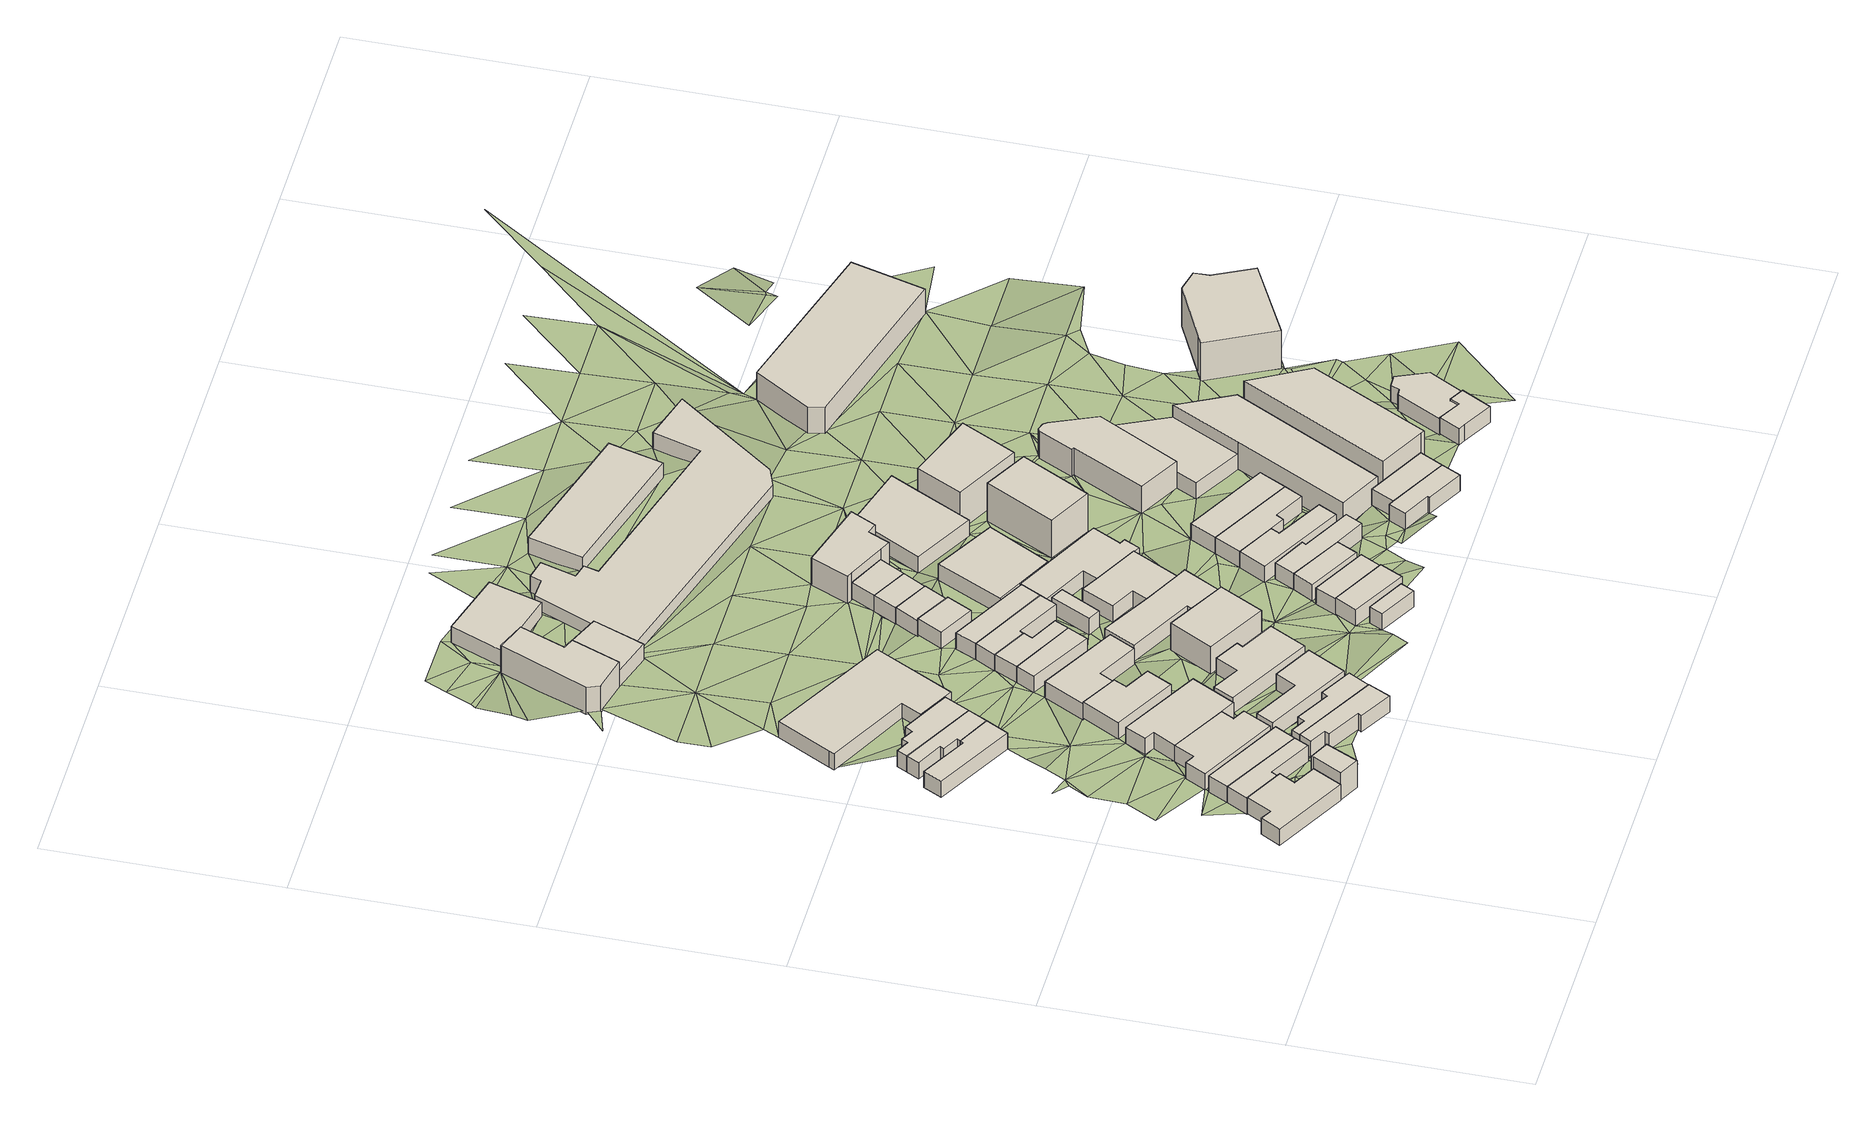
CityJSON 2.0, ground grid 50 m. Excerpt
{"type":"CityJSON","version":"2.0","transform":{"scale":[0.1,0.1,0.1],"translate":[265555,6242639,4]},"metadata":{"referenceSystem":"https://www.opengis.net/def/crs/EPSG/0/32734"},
"CityObjects":{
"building1":{"type":"Building","attributes":{"address":"29 Fenton Road Salt River Cape Town","building":"house","building:levels":1,"building_height":4.1,"plus_code":"4FRW3F97+RG2","ground_height":10.74,"roof_height":14.84},"geometry":[{"type":"Solid","lod":"1","boundaries":[[[[0,1,2,3]],[[1,4,5,2]],[[4,6,7,5]],[[6,8,9,7]],[[8,10,11,9]],[[10,12,13,11]],[[12,14,15,13]],[[14,16,17,15]],[[16,0,3,17]],[[3,2,5,7,9,11,13,15,17]],[[16,14,12,10,8,6,4,1,0]]]]}]},
"building2":{"type":"Building","attributes":{"address":"Fenton Road Salt River Cape Town","building":"house","building:levels":2,"building_height":6.9,"plus_code":"4FRW3F97+QHC","ground_height":10.88,"roof_height":17.78},"geometry":[{"type":"Solid","lod":"1","boundaries":[[[[18,19,20,21]],[[19,22,23,20]],[[22,24,25,23]],[[24,26,27,25]],[[26,18,21,27]],[[21,20,23,25,27]],[[26,24,22,19,18]]]]}]},
"building3":{"type":"Building","attributes":{"address":"Fenton Road Salt River Cape Town","building":"house","building:levels":1,"building_height":4.1,"plus_code":"4FRW3F97+RGH","ground_height":10.49,"roof_height":14.59},"geometry":[{"type":"Solid","lod":"1","boundaries":[[[[28,29,30,31]],[[29,32,33,30]],[[32,34,35,33]],[[34,36,37,35]],[[36,38,39,37]],[[38,28,31,39]],[[31,30,33,35,37,39]],[[38,36,34,32,29,28]]]]}]},
"building4":{"type":"Building","attributes":{"address":"Fenton Road Salt River Cape Town","building":"house","building:levels":1,"building_height":4.1,"plus_code":"4FRW3F97+RHJ","ground_height":10.49,"roof_height":14.59},"geometry":[{"type":"Solid","lod":"1","boundaries":[[[[28,38,39,31]],[[38,40,41,39]],[[40,42,43,41]],[[42,28,31,43]],[[31,39,41,43]],[[42,40,38,28]]]]}]},
"building5":{"type":"Building","attributes":{"address":"23 Fenton Road Salt River Cape Town","building":"house","building:levels":1,"building_height":4.1,"plus_code":"4FRW3F97+VH7","ground_height":10.11,"roof_height":14.21},"geometry":[{"type":"Solid","lod":"1","boundaries":[[[[44,45,46,47]],[[45,48,49,46]],[[48,50,51,49]],[[50,52,53,51]],[[52,54,55,53]],[[54,56,57,55]],[[56,58,59,57]],[[58,44,47,59]],[[47,46,49,51,53,55,57,59]],[[58,56,54,52,50,48,45,44]]]]}]},
"building6":{"type":"Building","attributes":{"address":"20 Fenton Road Salt River Cape Town","building":"house","building:levels":1,"building_height":4.1,"plus_code":"4FRW3FC7+2GM","ground_height":9.61,"roof_height":13.71},"geometry":[{"type":"Solid","lod":"1","boundaries":[[[[60,61,62,63]],[[61,64,65,62]],[[64,66,67,65]],[[66,68,69,67]],[[68,70,71,69]],[[70,60,63,71]],[[63,62,65,67,69,71]],[[70,68,66,64,61,60]]]]}]},
"building7":{"type":"Building","attributes":{"address":"18 Fenton Road Salt River Cape Town","building":"house","building:levels":1,"building_height":4.1,"plus_code":"4FRW3FC7+3G4","ground_height":9.61,"roof_height":13.71},"geometry":[{"type":"Solid","lod":"1","boundaries":[[[[61,72,73,62]],[[72,74,75,73]],[[74,76,77,75]],[[76,78,79,77]],[[78,80,81,79]],[[80,82,83,81]],[[82,64,65,83]],[[64,61,62,65]],[[62,73,75,77,79,81,83,65]],[[64,82,80,78,76,74,72,61]]]]}]},
"building8":{"type":"Building","attributes":{"address":"Goldsmith Road Salt River Cape Town","building":"house","building:levels":1,"building_height":4.1,"plus_code":"4FRW3F97+QJP","ground_height":10.88,"roof_height":14.98},"geometry":[{"type":"Solid","lod":"1","boundaries":[[[[84,85,86,87]],[[85,88,89,86]],[[88,90,91,89]],[[90,92,93,91]],[[92,94,95,93]],[[94,96,97,95]],[[96,98,99,97]],[[98,84,87,99]],[[87,86,89,91,93,95,97,99]],[[98,96,94,92,90,88,85,84]]]]}]},
"building9":{"type":"Building","attributes":{"address":"16 Fenton Road Salt River Cape Town","building":"house","building:levels":1,"building_height":4.1,"plus_code":"4FRW3FC7+3G9","ground_height":9.61,"roof_height":13.71},"geometry":[{"type":"Solid","lod":"1","boundaries":[[[[72,100,101,73]],[[100,102,103,101]],[[102,104,105,103]],[[104,106,107,105]],[[106,108,109,107]],[[108,110,111,109]],[[110,74,75,111]],[[74,72,73,75]],[[73,101,103,105,107,109,111,75]],[[74,110,108,106,104,102,100,72]]]]}]},
"building10":{"type":"Building","attributes":{"address":"Goldsmith Road Salt River Cape Town","building":"house","building:levels":1,"building_height":4.1,"plus_code":"4FRW3F97+QJX","ground_height":10.81,"roof_height":14.91},"geometry":[{"type":"Solid","lod":"1","boundaries":[[[[112,113,114,115]],[[113,116,117,114]],[[116,118,119,117]],[[118,120,121,119]],[[120,122,123,121]],[[122,124,125,123]],[[124,126,127,125]],[[126,112,115,127]],[[115,114,117,119,121,123,125,127]],[[126,124,122,120,118,116,113,112]]]]}]},
"building11":{"type":"Building","attributes":{"address":"21 Fenton Road Salt River Cape Town","building":"house","building:levels":1,"building_height":4.1,"plus_code":"4FRW3F97+VJR","ground_height":10.11,"roof_height":14.21},"geometry":[{"type":"Solid","lod":"1","boundaries":[[[[44,58,59,47]],[[58,128,129,59]],[[128,130,131,129]],[[130,132,133,131]],[[132,134,135,133]],[[134,136,137,135]],[[136,44,47,137]],[[47,59,129,131,133,135,137]],[[136,134,132,130,128,58,44]]]]}]},
"building12":{"type":"Building","attributes":{"address":"22 Goldsmith Road Salt River Cape Town","building":"house","building:levels":1,"building_height":4.1,"plus_code":"4FRW3F97+RM3","ground_height":10.5,"roof_height":14.6},"geometry":[{"type":"Solid","lod":"1","boundaries":[[[[138,139,140,141]],[[139,142,143,140]],[[142,144,145,143]],[[144,146,147,145]],[[146,148,149,147]],[[148,138,141,149]],[[141,140,143,145,147,149]],[[148,146,144,142,139,138]]]]}]},
"building13":{"type":"Building","attributes":{"address":"19 Fenton Road Salt River Cape Town","building":"house","building:levels":1,"building_height":4.1,"plus_code":"4FRW3F97+WJJ","ground_height":9.86,"roof_height":13.96},"geometry":[{"type":"Solid","lod":"1","boundaries":[[[[150,151,152,153]],[[151,154,155,152]],[[154,156,157,155]],[[156,158,159,157]],[[158,160,161,159]],[[160,150,153,161]],[[153,152,155,157,159,161]],[[160,158,156,154,151,150]]]]}]},
"building14":{"type":"Building","attributes":{"address":"Albert Road Salt River Cape Town","building":"retail","building:levels":1,"building_height":4.1,"plus_code":"4FRW3FC7+4H4","ground_height":8.59,"roof_height":12.69},"geometry":[{"type":"Solid","lod":"1","boundaries":[[[[162,163,164,165]],[[163,166,167,164]],[[166,168,169,167]],[[168,170,171,169]],[[170,172,173,171]],[[172,174,175,173]],[[174,162,165,175]],[[165,164,167,169,171,173,175]],[[174,172,170,168,166,163,162]]]]}]},
"building15":{"type":"Building","attributes":{"address":"20 Goldsmith Road Salt River Cape Town","building":"house","building:levels":1,"building_height":4.1,"plus_code":"4FRW3F97+VM4","ground_height":9.99,"roof_height":14.09},"geometry":[{"type":"Solid","lod":"1","boundaries":[[[[176,177,178,179]],[[177,180,181,178]],[[180,182,183,181]],[[182,184,185,183]],[[184,186,187,185]],[[186,188,189,187]],[[188,190,191,189]],[[190,176,179,191]],[[179,178,181,183,185,187,189,191]],[[190,188,186,184,182,180,177,176]]]]}]},
"building16":{"type":"Building","attributes":{"address":"17 Fenton Road Salt River Cape Town","building":"house","building:levels":1,"building_height":4.1,"plus_code":"4FRW3F97+XJP","ground_height":9.4,"roof_height":13.5},"geometry":[{"type":"Solid","lod":"1","boundaries":[[[[192,193,194,195]],[[193,196,197,194]],[[196,198,199,197]],[[198,200,201,199]],[[200,202,203,201]],[[202,192,195,203]],[[195,194,197,199,201,203]],[[202,200,198,196,193,192]]]]}]},
"building17":{"type":"Building","attributes":{"address":"15 Fenton Road Salt River Cape Town","building":"house","building:levels":1,"building_height":4.1,"plus_code":"4FRW3F97+XMR","ground_height":9.4,"roof_height":13.5},"geometry":[{"type":"Solid","lod":"1","boundaries":[[[[204,205,206,207]],[[205,208,209,206]],[[208,210,211,209]],[[210,204,207,211]],[[207,206,209,211]],[[210,208,205,204]]]]}]},
"building18":{"type":"Building","attributes":{"address":"O Blowitz Bros. Buildings 45 London Road Salt River Cape Town","building":"retail","building:levels":2,"building_height":6.9,"plus_code":"4FRW3FC7+9H3","ground_height":7.04,"roof_height":13.94},"geometry":[{"type":"Solid","lod":"1","boundaries":[[[[212,213,214,215]],[[213,216,217,214]],[[216,218,219,217]],[[218,220,221,219]],[[220,222,223,221]],[[222,224,225,223]],[[224,212,215,225]],[[215,214,217,219,221,223,225]],[[224,222,220,218,216,213,212]]]]}]},
"building19":{"type":"Building","attributes":{"address":"13 Fenton Road Salt River Cape Town","building":"house","building:levels":1,"building_height":4.1,"plus_code":"4FRW3FC7+2M3","ground_height":9.4,"roof_height":13.5},"geometry":[{"type":"Solid","lod":"1","boundaries":[[[[204,210,211,207]],[[210,226,227,211]],[[226,228,229,227]],[[228,230,231,229]],[[230,232,233,231]],[[232,204,207,233]],[[207,211,227,229,231,233]],[[232,230,228,226,210,204]]]]}]},
"building20":{"type":"Building","attributes":{"address":"18 Goldsmith Road Salt River Cape Town","building":"apartments","building:levels":2,"building:flats":"4","building_height":6.9,"plus_code":"4FRW3F97+VPV","ground_height":9.73,"roof_height":16.63},"geometry":[{"type":"Solid","lod":"1","boundaries":[[[[234,235,236,237]],[[235,238,239,236]],[[238,240,241,239]],[[240,234,237,241]],[[237,236,239,241]],[[240,238,235,234]]]]}]},
"building21":{"type":"Building","attributes":{"address":"11 Fenton Road Salt River Cape Town","building":"house","building:levels":1,"building_height":4.1,"plus_code":"4FRW3FC7+2MP","ground_height":9.31,"roof_height":13.41},"geometry":[{"type":"Solid","lod":"1","boundaries":[[[[242,243,244,245]],[[243,246,247,244]],[[246,248,249,247]],[[248,250,251,249]],[[250,252,253,251]],[[252,242,245,253]],[[245,244,247,249,251,253]],[[252,250,248,246,243,242]]]]}]},
"building22":{"type":"Building","attributes":{"address":"523 Albert Road Salt River Cape Town","building":"retail","building:levels":1,"building_height":4.1,"plus_code":"4FRW3FC7+8H5","ground_height":7.5,"roof_height":11.6},"geometry":[{"type":"Solid","lod":"1","boundaries":[[[[254,255,256,257]],[[255,258,259,256]],[[258,260,261,259]],[[260,262,263,261]],[[262,264,265,263]],[[264,254,257,265]],[[257,256,259,261,263,265]],[[264,262,260,258,255,254]]]]}]},
"building23":{"type":"Building","attributes":{"address":"Goldsmith Road Salt River Cape Town","building":"house","building:levels":1,"building_height":4.1,"plus_code":"4FRW3F97+QQG","ground_height":10.3,"roof_height":14.4},"geometry":[{"type":"Solid","lod":"1","boundaries":[[[[266,267,268,269]],[[267,270,271,268]],[[270,272,273,271]],[[272,266,269,273]],[[269,268,271,273]],[[272,270,267,266]]]]}]},
"building24":{"type":"Building","attributes":{"address":"Goldsmith Road Salt River Cape Town","building":"house","building:levels":1,"building_height":4.1,"plus_code":"4FRW3F97+WPP","ground_height":9.58,"roof_height":13.68},"geometry":[{"type":"Solid","lod":"1","boundaries":[[[[274,275,276,277]],[[275,278,279,276]],[[278,280,281,279]],[[280,282,283,281]],[[282,284,285,283]],[[284,286,287,285]],[[286,288,289,287]],[[288,274,277,289]],[[277,276,279,281,283,285,287,289]],[[288,286,284,282,280,278,275,274]]]]}]},
"building25":{"type":"Building","attributes":{"address":"9 Fenton Road Salt River Cape Town","building":"house","building:levels":1,"building_height":4.1,"plus_code":"4FRW3FC7+2MX","ground_height":9.31,"roof_height":13.41},"geometry":[{"type":"Solid","lod":"1","boundaries":[[[[242,252,253,245]],[[252,290,291,253]],[[290,292,293,291]],[[292,242,245,293]],[[245,253,291,293]],[[292,290,252,242]]]]}]},
"building26":{"type":"Building","attributes":{"address":"7 Fenton Road Salt River Cape Town","building":"house","building:levels":1,"building_height":4.1,"plus_code":"4FRW3FC7+3MP","ground_height":9.41,"roof_height":13.51},"geometry":[{"type":"Solid","lod":"1","boundaries":[[[[294,295,296,297]],[[295,298,299,296]],[[298,300,301,299]],[[300,294,297,301]],[[297,296,299,301]],[[300,298,295,294]]]]}]},
"building27":{"type":"Building","attributes":{"building":"yes","building:levels":1,"building_height":4.1,"plus_code":"4FRW3F97+XPV","ground_height":9.31,"roof_height":13.41},"geometry":[{"type":"Solid","lod":"1","boundaries":[[[[302,303,304,305]],[[303,306,307,304]],[[306,308,309,307]],[[308,302,305,309]],[[305,304,307,309]],[[308,306,303,302]]]]}]},
"building28":{"type":"Building","attributes":{"address":"19 Goldsmith Road Salt River Cape Town","building":"house","building:levels":1,"building_height":4.1,"plus_code":"4FRW3F97+QQX","ground_height":10.3,"roof_height":14.4},"geometry":[{"type":"Solid","lod":"1","boundaries":[[[[310,311,312,313]],[[311,314,315,312]],[[314,316,317,315]],[[316,310,313,317]],[[313,312,315,317]],[[316,314,311,310]]]]}]},
"building29":{"type":"Building","attributes":{"address":"5 Fenton Road Salt River Cape Town","building":"house","building:levels":1,"building_height":4.1,"plus_code":"4FRW3FC7+3PR","ground_height":8.77,"roof_height":12.87},"geometry":[{"type":"Solid","lod":"1","boundaries":[[[[318,319,320,321]],[[319,322,323,320]],[[322,324,325,323]],[[324,318,321,325]],[[321,320,323,325]],[[324,322,319,318]]]]}]},
"building30":{"type":"Building","attributes":{"address":"17 Goldsmith Road Salt River Cape Town","building":"house","building:levels":1,"building_height":4.1,"plus_code":"4FRW3F97+RR6","ground_height":9.99,"roof_height":14.09},"geometry":[{"type":"Solid","lod":"1","boundaries":[[[[326,327,328,329]],[[327,330,331,328]],[[330,332,333,331]],[[332,326,329,333]],[[329,328,331,333]],[[332,330,327,326]]]]}]},
"building31":{"type":"Building","attributes":{"address":"37 London Road Salt River Cape Town","building":"house","building:levels":1,"building_height":4.1,"plus_code":"4FRW3FC7+9JV","ground_height":6.82,"roof_height":10.92},"geometry":[{"type":"Solid","lod":"1","boundaries":[[[[334,335,336,337]],[[335,338,339,336]],[[338,340,341,339]],[[340,334,337,341]],[[337,336,339,341]],[[340,338,335,334]]]]}]},
"building32":{"type":"Building","attributes":{"address":"3 Fenton Road Salt River Cape Town","building":"house","building:levels":1,"building_height":4.1,"plus_code":"4FRW3FC7+4P7","ground_height":8.67,"roof_height":12.77},"geometry":[{"type":"Solid","lod":"1","boundaries":[[[[342,343,344,345]],[[343,346,347,344]],[[346,348,349,347]],[[348,342,345,349]],[[345,344,347,349]],[[348,346,343,342]]]]}]},
"building33":{"type":"Building","attributes":{"address":"Goldsmith Road Salt River Cape Town","building":"house","building:levels":1,"building_height":4.1,"plus_code":"4FRW3F97+XQ7","ground_height":9.18,"roof_height":13.28},"geometry":[{"type":"Solid","lod":"1","boundaries":[[[[350,351,352,353]],[[351,354,355,352]],[[354,356,357,355]],[[356,358,359,357]],[[358,360,361,359]],[[360,362,363,361]],[[362,350,353,363]],[[353,352,355,357,359,361,363]],[[362,360,358,356,354,351,350]]]]}]},
"building34":{"type":"Building","attributes":{"address":"15 Goldsmith Road Salt River Cape Town","building":"house","building:levels":1,"building_height":4.1,"plus_code":"4FRW3F97+RRM","ground_height":9.92,"roof_height":14.02},"geometry":[{"type":"Solid","lod":"1","boundaries":[[[[364,365,366,367]],[[365,368,369,366]],[[368,370,371,369]],[[370,364,367,371]],[[367,366,369,371]],[[370,368,365,364]]]]}]},
"building35":{"type":"Building","attributes":{"address":"1 Fenton Road Salt River Cape Town","building":"house","building:levels":1,"building_height":4.1,"plus_code":"4FRW3FC7+4PP","ground_height":8.67,"roof_height":12.77},"geometry":[{"type":"Solid","lod":"1","boundaries":[[[[372,342,345,373]],[[342,348,349,345]],[[348,374,375,349]],[[374,372,373,375]],[[373,345,349,375]],[[374,348,342,372]]]]}]},
"building36":{"type":"Building","attributes":{"address":"Goldsmith Road Salt River Cape Town","building":"house","building:levels":1,"building_height":4.1,"plus_code":"4FRW3F97+XQX","ground_height":8.91,"roof_height":13.01},"geometry":[{"type":"Solid","lod":"1","boundaries":[[[[376,377,378,379]],[[377,380,381,378]],[[380,382,383,381]],[[382,384,385,383]],[[384,386,387,385]],[[386,388,389,387]],[[388,390,391,389]],[[390,392,393,391]],[[392,376,379,393]],[[379,378,381,383,385,387,389,391,393]],[[392,390,388,386,384,382,380,377,376]]]]}]},
"building37":{"type":"Building","attributes":{"building":"commercial","building:levels":1,"building_height":4.1,"plus_code":"4FRW3FC7+3Q3","ground_height":8.91,"roof_height":13.01},"geometry":[{"type":"Solid","lod":"1","boundaries":[[[[394,395,396,397]],[[395,398,399,396]],[[398,400,401,399]],[[400,394,397,401]],[[397,396,399,401]],[[400,398,395,394]]]]}]},
"building38":{"type":"Building","attributes":{"address":"11 Goldsmith Road Salt River Cape Town","building":"house","building:levels":1,"building_height":4.1,"plus_code":"4FRW3F97+RRQ","ground_height":9.92,"roof_height":14.02},"geometry":[{"type":"Solid","lod":"1","boundaries":[[[[364,370,371,367]],[[370,402,403,371]],[[402,404,405,403]],[[404,406,407,405]],[[406,408,409,407]],[[408,410,411,409]],[[410,364,367,411]],[[367,371,403,405,407,409,411]],[[410,408,406,404,402,370,364]]]]}]},
"building39":{"type":"Building","attributes":{"address":"472A Albert Road Salt River Cape Town","building":"retail","building:levels":2,"building_height":6.9,"plus_code":"4FRW3FC7+5Q6","ground_height":8.38,"roof_height":15.28},"geometry":[{"type":"Solid","lod":"1","boundaries":[[[[412,413,414,415]],[[413,416,417,414]],[[416,418,419,417]],[[418,420,421,419]],[[420,422,423,421]],[[422,424,425,423]],[[424,426,427,425]],[[426,412,415,427]],[[415,414,417,419,421,423,425,427]],[[426,424,422,420,418,416,413,412]]]]}]},
"building40":{"type":"Building","attributes":{"address":"9 Goldsmith Road Salt River Cape Town","building":"house","building:levels":1,"building_height":4.1,"plus_code":"4FRW3F97+VV2","ground_height":9.62,"roof_height":13.72},"geometry":[{"type":"Solid","lod":"1","boundaries":[[[[428,429,430,431]],[[429,432,433,430]],[[432,434,435,433]],[[434,436,437,435]],[[436,438,439,437]],[[438,428,431,439]],[[431,430,433,435,437,439]],[[438,436,434,432,429,428]]]]}]},
"building41":{"type":"Building","attributes":{"address":"7 Goldsmith Road Salt River Cape Town","building":"house","building:levels":1,"building_height":4.1,"plus_code":"4FRW3F97+VVM","ground_height":9.62,"roof_height":13.72},"geometry":[{"type":"Solid","lod":"1","boundaries":[[[[440,428,431,441]],[[428,438,439,431]],[[438,442,443,439]],[[442,444,445,443]],[[444,446,447,445]],[[446,448,449,447]],[[448,440,441,449]],[[441,431,439,443,445,447,449]],[[448,446,444,442,438,428,440]]]]}]},
"building42":{"type":"Building","attributes":{"address":"5 Goldsmith Road Salt River Cape Town","building":"house","building:levels":1,"building_height":4.1,"plus_code":"4FRW3F97+WV4","ground_height":9.62,"roof_height":13.72},"geometry":[{"type":"Solid","lod":"1","boundaries":[[[[440,448,449,441]],[[448,450,451,449]],[[450,452,453,451]],[[452,440,441,453]],[[441,449,451,453]],[[452,450,448,440]]]]}]},
"building43":{"type":"Building","attributes":{"address":"474 Albert Road Salt River Cape Town","building":"retail","building:levels":1,"building_height":4.1,"plus_code":"4FRW3FC7+4RC","ground_height":8.5,"roof_height":12.6},"geometry":[{"type":"Solid","lod":"1","boundaries":[[[[454,455,456,457]],[[455,458,459,456]],[[458,460,461,459]],[[460,462,463,461]],[[462,464,465,463]],[[464,454,457,465]],[[457,456,459,461,463,465]],[[464,462,460,458,455,454]]]]}]},
"building44":{"type":"Building","attributes":{"address":"6 Goldsmith Road Salt River Cape Town","building":"commercial","building:levels":3,"building_height":9.7,"plus_code":"4FRW3FC7+2RX","ground_height":8.91,"roof_height":18.61},"geometry":[{"type":"Solid","lod":"1","boundaries":[[[[466,467,468,469]],[[467,470,471,468]],[[470,472,473,471]],[[472,466,469,473]],[[469,468,471,473]],[[472,470,467,466]]]]}]},
"building45":{"type":"Building","attributes":{"address":"12 Kingsley Road Salt River Cape Town","building":"house","building:levels":1,"building_height":4.1,"plus_code":"4FRW3F97+QWM","ground_height":10.35,"roof_height":14.45},"geometry":[{"type":"Solid","lod":"1","boundaries":[[[[474,475,476,477]],[[475,478,479,476]],[[478,480,481,479]],[[480,482,483,481]],[[482,484,485,483]],[[484,486,487,485]],[[486,474,477,487]],[[477,476,479,481,483,485,487]],[[486,484,482,480,478,475,474]]]]}]},
"building46":{"type":"Building","attributes":{"address":"545 Albert Road Salt River Cape Town","building":"retail","building:levels":1,"building_height":4.1,"plus_code":"4FRW3FC7+8P3","ground_height":6.54,"roof_height":10.64},"geometry":[{"type":"Solid","lod":"1","boundaries":[[[[488,489,490,491]],[[489,492,493,490]],[[492,494,495,493]],[[494,496,497,495]],[[496,498,499,497]],[[498,500,501,499]],[[500,502,503,501]],[[502,504,505,503]],[[504,506,507,505]],[[506,508,509,507]],[[508,510,511,509]],[[510,512,513,511]],[[512,514,515,513]],[[514,488,491,515]],[[491,490,493,495,497,499,501,503,505,507,509,511,513,515]],[[514,512,510,508,506,504,502,500,498,496,494,492,489,488]]]]}]},
"building47":{"type":"Building","attributes":{"address":"10 Kingsley Road Salt River Cape Town","building":"house","building:levels":1,"building_height":4.1,"plus_code":"4FRW3F97+QWX","ground_height":10.35,"roof_height":14.45},"geometry":[{"type":"Solid","lod":"1","boundaries":[[[[475,516,517,476]],[[516,518,519,517]],[[518,520,521,519]],[[520,478,479,521]],[[478,475,476,479]],[[476,517,519,521,479]],[[478,520,518,516,475]]]]}]},
"building48":{"type":"Building","attributes":{"address":"484 Goldsmith Road Salt River Cape Town","building":"apartments","building:levels":3,"building_height":9.7,"plus_code":"4FRW3FC7+4V3","ground_height":8.63,"roof_height":18.33},"geometry":[{"type":"Solid","lod":"1","boundaries":[[[[522,523,524,525]],[[523,526,527,524]],[[526,528,529,527]],[[528,522,525,529]],[[525,524,527,529]],[[528,526,523,522]]]]}]},
"building49":{"type":"Building","attributes":{"address":"Salt River","building":"industrial","building:levels":1,"building_height":4.1,"plus_code":"4FRW3FC7+8QW","ground_height":6.54,"roof_height":10.64},"geometry":[{"type":"Solid","lod":"1","boundaries":[[[[530,531,532,533]],[[531,534,535,532]],[[534,536,537,535]],[[536,530,533,537]],[[533,532,535,537]],[[536,534,531,530]]]]}]},
"building50":{"type":"Building","attributes":{"address":"South African National Zakáh Fund 381 Lower Main Road Salt River Cape Town","building":"office","building:levels":2,"building_height":6.9,"plus_code":"4FRW3F97+VWH","ground_height":9.27,"roof_height":16.17},"geometry":[{"type":"Solid","lod":"1","boundaries":[[[[538,539,540,541]],[[539,542,543,540]],[[542,544,545,543]],[[544,546,547,545]],[[546,538,541,547]],[[541,540,543,545,547]],[[546,544,542,539,538]]]]}]},
"building51":{"type":"Building","attributes":{"building":"retail","building:levels":2,"building_height":6.9,"plus_code":"4FRW3F97+XWV","ground_height":8.91,"roof_height":15.81},"geometry":[{"type":"Solid","lod":"1","boundaries":[[[[548,549,550,551]],[[549,552,553,550]],[[552,554,555,553]],[[554,556,557,555]],[[556,558,559,557]],[[558,560,561,559]],[[560,562,563,561]],[[562,564,565,563]],[[564,548,551,565]],[[551,550,553,555,557,559,561,563,565]],[[564,562,560,558,556,554,552,549,548]]]]}]},
"building52":{"type":"Building","attributes":{"building":"retail","building:levels":1,"building_height":4.1,"plus_code":"4FRW3F97+XW9","ground_height":8.99,"roof_height":13.09},"geometry":[{"type":"Solid","lod":"1","boundaries":[[[[566,567,568,569]],[[567,570,571,568]],[[570,572,573,571]],[[572,574,575,573]],[[574,566,569,575]],[[569,568,571,573,575]],[[574,572,570,567,566]]]]}]},
"building53":{"type":"Building","attributes":{"address":"The Baobab Student Accomodation 377 Lower Main Road Salt River Cape Town","building":"residential","building:levels":3,"rooms":"42","residential":"student","operator":"The Baobab Student Accomodation","building_height":9.7,"plus_code":"4FRW3F97+RXW","ground_height":9.67,"roof_height":19.37},"geometry":[{"type":"Solid","lod":"1","boundaries":[[[[576,577,578,579]],[[577,580,581,578]],[[580,582,583,581]],[[582,584,585,583]],[[584,576,579,585]],[[579,578,581,583,585]],[[584,582,580,577,576]]]]}]},
"building54":{"type":"Building","attributes":{"address":"3 Kingsley Road Salt River Cape Town","building":"house","building:levels":1,"building_height":4.1,"plus_code":"4FRW3F98+Q2G","ground_height":10.09,"roof_height":14.19},"geometry":[{"type":"Solid","lod":"1","boundaries":[[[[586,587,588,589]],[[587,590,591,588]],[[590,592,593,591]],[[592,594,595,593]],[[594,596,597,595]],[[596,598,599,597]],[[598,586,589,599]],[[589,588,591,593,595,597,599]],[[598,596,594,592,590,587,586]]]]}]},
"building55":{"type":"Building","attributes":{"address":"375 Lower Main Road Salt River Cape Town","building":"retail","building:levels":1,"building_height":4.1,"plus_code":"4FRW3F98+Q3R","ground_height":9.74,"roof_height":13.84},"geometry":[{"type":"Solid","lod":"1","boundaries":[[[[600,601,602,603]],[[601,604,605,602]],[[604,606,607,605]],[[606,608,609,607]],[[608,610,611,609]],[[610,612,613,611]],[[612,614,615,613]],[[614,616,617,615]],[[616,600,603,617]],[[603,602,605,607,609,611,613,615,617]],[[616,614,612,610,608,606,604,601,600]]]]}]},
"building56":{"type":"Building","attributes":{"address":"266 Lower Main Road Salt River Cape Town","building":"commercial","building:levels":3,"building_height":9.7,"plus_code":"4FRW3F98+X42","ground_height":8.87,"roof_height":18.57},"geometry":[{"type":"Solid","lod":"1","boundaries":[[[[618,619,620,621]],[[619,622,623,620]],[[622,624,625,623]],[[624,626,627,625]],[[626,628,629,627]],[[628,630,631,629]],[[630,618,621,631]],[[621,620,623,625,627,629,631]],[[630,628,626,624,622,619,618]]]]}]},
"building57":{"type":"Building","attributes":{"address":"The Palace 1-3 Malta Road Salt River Cape Town","building":"cinema","building:levels":2,"building:use":"commercial","building_height":6.9,"plus_code":"4FRW3FC8+627","ground_height":7.22,"roof_height":14.12},"geometry":[{"type":"Solid","lod":"1","boundaries":[[[[632,633,634,635]],[[633,636,637,634]],[[636,638,639,637]],[[638,640,641,639]],[[640,632,635,641]],[[635,634,637,639,641]],[[640,638,636,633,632]]]]}]},
"terrain1":{"type":"TINRelief","geometry":[{"type":"CompositeSurface","lod":"1","boundaries":[[[642,8,28]],[[28,42,642]],[[643,642,42]],[[644,645,646]],[[643,646,645]],[[18,26,647]],[[648,649,650]],[[647,651,649]],[[647,26,651]],[[651,650,649]],[[24,651,26]],[[652,653,644]],[[654,653,655]],[[655,656,654]],[[651,657,650]],[[646,652,644]],[[658,643,42]],[[657,651,24]],[[655,653,652]],[[44,646,659]],[[657,24,88]],[[660,24,661]],[[24,660,88]],[[652,646,44]],[[657,88,662]],[[663,660,661]],[[657,662,664]],[[658,665,643]],[[666,667,655]],[[668,669,670]],[[88,660,671]],[[655,652,132]],[[664,662,672]],[[44,136,652]],[[664,672,658]],[[666,655,132]],[[667,666,673]],[[134,652,136]],[[668,670,674]],[[660,663,675]],[[134,132,652]],[[676,668,674]],[[677,678,679]],[[658,672,680]],[[665,658,681]],[[672,682,680]],[[673,666,60]],[[681,658,680]],[[102,683,679]],[[684,665,681]],[[132,685,666]],[[104,102,679]],[[684,686,665]],[[666,687,60]],[[681,680,688]],[[60,687,61]],[[689,690,686]],[[666,685,150]],[[102,691,683]],[[686,684,692]],[[685,132,693]],[[689,686,692]],[[680,694,688]],[[61,687,72]],[[692,695,689]],[[684,696,692]],[[697,695,692]],[[666,202,687]],[[688,698,681]],[[691,102,699]],[[699,102,100]],[[150,202,666]],[[693,132,700]],[[693,701,685]],[[702,695,697]],[[692,139,697]],[[692,696,139]],[[72,687,703]],[[702,700,695]],[[72,704,100]],[[704,699,100]],[[705,706,162]],[[707,708,709]],[[698,688,116]],[[700,701,693]],[[205,687,202]],[[708,706,709]],[[703,687,205]],[[72,703,704]],[[701,700,710]],[[160,711,710]],[[139,712,697]],[[700,702,713]],[[714,713,702]],[[709,715,707]],[[715,716,717]],[[710,718,160]],[[709,706,705]],[[705,162,719]],[[116,720,698]],[[700,713,721]],[[700,722,710]],[[703,205,204]],[[704,703,232]],[[712,139,723]],[[718,710,724]],[[700,721,722]],[[202,725,205]],[[726,704,232]],[[162,727,719]],[[232,703,204]],[[713,728,721]],[[729,730,220]],[[726,727,704]],[[716,220,730]],[[709,731,715]],[[723,698,732]],[[722,724,710]],[[733,698,720]],[[220,734,729]],[[705,735,709]],[[736,725,202]],[[737,722,721]],[[733,732,698]],[[712,723,732]],[[734,220,738]],[[739,726,232]],[[721,728,740]],[[728,741,176]],[[719,735,705]],[[737,724,722]],[[742,724,737]],[[724,742,736]],[[743,738,220]],[[709,744,731]],[[739,745,726]],[[176,712,732]],[[726,295,727]],[[176,740,728]],[[736,742,746]],[[295,726,745]],[[747,725,736]],[[725,747,746]],[[746,747,736]],[[748,742,737]],[[735,749,709]],[[743,750,751]],[[266,732,733]],[[744,709,749]],[[220,750,743]],[[228,752,230]],[[753,725,746]],[[754,725,753]],[[266,311,732]],[[755,176,732]],[[230,752,756]],[[294,727,295]],[[176,755,740]],[[226,752,228]],[[757,264,262]],[[266,272,311]],[[719,727,758]],[[226,754,753]],[[759,748,737]],[[750,220,760]],[[732,311,310]],[[745,298,295]],[[262,761,757]],[[753,746,762]],[[759,737,235]],[[220,761,760]],[[755,732,310]],[[756,752,763]],[[318,727,294]],[[744,749,764]],[[755,235,740]],[[746,765,762]],[[751,750,766]],[[226,763,752]],[[226,753,763]],[[735,719,767]],[[765,746,275]],[[272,768,311]],[[769,750,760]],[[318,758,727]],[[745,770,298]],[[310,332,755]],[[753,302,763]],[[235,771,759]],[[719,758,772]],[[771,235,755]],[[749,735,773]],[[262,774,761]],[[768,272,775]],[[755,332,365]],[[762,765,776]],[[766,750,769]],[[770,745,290]],[[760,761,777]],[[719,772,767]],[[765,275,778]],[[262,779,774]],[[780,768,775]],[[302,781,763]],[[365,364,755]],[[298,770,300]],[[781,252,763]],[[764,749,782]],[[776,308,762]],[[783,771,755]],[[302,308,781]],[[735,767,773]],[[318,772,758]],[[755,364,783]],[[781,784,252]],[[777,761,774]],[[332,785,365]],[[770,290,784]],[[290,252,784]],[[781,308,786]],[[773,782,749]],[[786,308,776]],[[787,774,779]],[[770,788,300]],[[766,769,789]],[[790,768,791]],[[776,792,786]],[[772,793,767]],[[770,784,794]],[[783,428,771]],[[364,410,783]],[[324,300,788]],[[795,365,785]],[[796,771,797]],[[787,777,774]],[[428,797,771]],[[767,798,773]],[[791,799,790]],[[800,796,350]],[[790,799,785]],[[324,788,348]],[[769,338,789]],[[783,410,408]],[[782,773,798]],[[764,782,801]],[[787,338,777]],[[785,802,795]],[[785,799,802]],[[796,803,350]],[[797,440,796]],[[804,348,788]],[[384,794,784]],[[508,338,787]],[[787,805,508]],[[803,796,806]],[[374,348,807]],[[804,807,348]],[[797,428,440]],[[808,370,795]],[[408,809,783]],[[795,802,808]],[[452,796,440]],[[796,452,806]],[[810,374,807]],[[801,782,798]],[[406,809,408]],[[803,806,811]],[[384,470,794]],[[812,789,338]],[[813,814,802]],[[794,470,400]],[[815,816,817]],[[788,818,804]],[[802,814,808]],[[338,508,812]],[[804,819,807]],[[820,817,816]],[[817,506,815]],[[810,807,819]],[[813,821,482]],[[811,384,822]],[[820,823,817]],[[809,406,404]],[[824,825,826]],[[482,814,813]],[[810,819,827]],[[801,798,828]],[[812,508,506]],[[829,764,801]],[[422,828,798]],[[506,817,823]],[[830,789,812]],[[818,788,400]],[[821,831,482]],[[814,480,808]],[[814,482,480]],[[826,832,824]],[[819,804,460]],[[404,808,480]],[[472,470,384]],[[811,806,833]],[[809,404,834]],[[835,400,470]],[[823,534,506]],[[833,806,452]],[[384,811,833]],[[834,832,809]],[[482,831,486]],[[812,506,534]],[[484,482,486]],[[824,836,837]],[[834,404,520]],[[470,467,835]],[[520,404,480]],[[836,824,832]],[[400,835,818]],[[422,819,460]],[[836,832,834]],[[520,480,478]],[[833,472,384]],[[838,801,828]],[[839,834,520]],[[836,834,840]],[[818,835,467]],[[828,422,838]],[[818,467,841]],[[452,842,833]],[[843,823,820]],[[842,452,844]],[[460,838,422]],[[845,812,534]],[[845,846,812]],[[518,839,520]],[[847,844,452]],[[472,833,848]],[[841,467,849]],[[840,834,850]],[[472,848,466]],[[833,842,851]],[[801,838,829]],[[852,838,460]],[[844,851,842]],[[467,466,849]],[[850,847,840]],[[848,833,560]],[[844,847,850]],[[853,516,475]],[[558,466,848]],[[854,843,820]],[[849,466,855]],[[518,584,839]],[[855,466,558]],[[852,522,856]],[[534,857,845]],[[853,475,858]],[[829,838,859]],[[558,848,560]],[[860,838,852]],[[528,849,855]],[[522,528,856]],[[859,838,860]],[[558,861,855]],[[862,845,863]],[[864,853,858]],[[856,860,852]],[[855,861,865]],[[855,865,528]],[[584,866,839]],[[867,864,858]],[[845,857,863]],[[853,864,582]],[[859,860,868]],[[528,865,869]],[[528,870,856]],[[871,869,865]],[[872,864,867]],[[871,873,869]],[[854,874,843]],[[567,869,873]],[[860,856,875]],[[874,857,843]],[[860,876,868]],[[869,870,528]],[[872,582,864]],[[877,859,868]],[[856,870,875]],[[567,538,878]],[[866,879,538]],[[876,880,868]],[[876,860,875]],[[866,584,879]],[[863,857,881]],[[857,874,882]],[[863,881,883]],[[606,872,884]],[[869,567,885]],[[582,872,606]],[[587,886,887]],[[538,879,878]],[[640,868,880]],[[587,887,888]],[[882,881,857]],[[870,869,885]],[[885,567,878]],[[584,889,879]],[[606,890,582]],[[874,877,882]],[[582,891,584]],[[890,606,604]],[[868,640,877]],[[891,889,584]],[[886,892,887]],[[893,878,879]],[[582,890,894]],[[604,888,895]],[[876,875,896]],[[889,893,879]],[[870,896,875]],[[891,582,897]],[[892,888,887]],[[885,898,870]],[[890,604,895]],[[582,899,897]],[[894,899,582]],[[900,881,882]],[[882,877,900]],[[901,877,640]],[[902,878,893]],[[870,898,896]],[[903,889,891]],[[893,889,904]],[[905,885,878]],[[890,895,894]],[[906,901,640]],[[895,888,892]],[[899,891,897]],[[901,900,877]],[[905,878,902]],[[900,907,881]],[[891,908,903]],[[909,898,885]],[[876,896,910]],[[909,885,905]],[[911,881,907]],[[906,912,901]],[[913,906,640]],[[901,912,900]],[[910,896,898]],[[909,914,898]],[[908,915,903]],[[909,905,916]],[[907,900,912]],[[898,914,910]],[[917,909,916]],[[909,917,914]],[[918,907,912]],[[906,913,919]],[[906,920,912]],[[914,921,910]],[[921,914,917]],[[922,923,924]],[[925,922,924]],[[913,910,926]],[[927,924,923]],[[927,925,924]],[[928,927,929]],[[927,928,925]],[[906,930,920]]]}]}
},
"vertices":[
[202,115,67],[153,141,67],[153,141,108],[202,115,108],[172,175,67],[172,175,108],[167,178,67],[167,178,108],[87,220,67],[87,220,108],[58,166,67],[58,166,108],[34,179,67],[34,179,108],[10,136,67],[10,136,108],[168,52,67],[168,52,108],
[202,115,69],[168,52,69],[168,52,138],[202,115,138],[211,30,69],[211,30,138],[245,99,69],[245,99,138],[202,120,69],[202,120,138],
[112,266,65],[87,220,65],[87,220,106],[112,266,106],[167,178,65],[167,178,106],[175,192,65],[175,192,106],[269,142,65],[269,142,106],[285,173,65],[285,173,106],
[309,217,65],[309,217,106],[135,309,65],[135,309,106],
[213,396,61],[189,352,61],[189,352,102],[213,396,102],[168,363,61],[168,363,102],[144,318,61],[144,318,102],[313,229,61],[313,229,102],[345,289,61],[345,289,102],[318,303,61],[318,303,102],[333,331,61],[333,331,102],
[178,722,56],[204,770,56],[204,770,97],[178,722,97],[133,806,56],[133,806,97],[129,799,56],[129,799,97],[28,853,56],[28,853,97],[7,813,56],[7,813,97],
[226,811,56],[226,811,97],[64,896,56],[64,896,97],[50,869,56],[50,869,97],[107,840,56],[107,840,97],[102,831,56],[102,831,97],[137,813,56],[137,813,97],
[470,69,69],[293,165,69],[293,165,110],[470,69,110],[277,139,69],[277,139,110],[313,119,69],[313,119,110],[308,109,69],[308,109,110],[380,69,69],[380,69,110],[375,61,69],[375,61,110],[446,22,69],[446,22,110],
[254,865,56],[254,865,97],[148,920,56],[148,920,97],[139,903,56],[139,903,97],[111,918,56],[111,918,97],[104,904,56],[104,904,97],[76,918,56],[76,918,97],
[293,165,68],[470,69,68],[470,69,109],[293,165,109],[496,115,68],[496,115,109],[426,153,68],[426,153,109],[419,140,68],[419,140,109],[344,181,68],[344,181,109],[335,166,68],[335,166,109],[303,183,68],[303,183,109],
[364,314,61],[364,314,102],[415,408,61],[415,408,102],[243,501,61],[243,501,102],[219,456,61],[219,456,102],[240,444,61],[240,444,102],
[547,208,65],[462,253,65],[462,253,106],[547,208,106],[438,209,65],[438,209,106],[338,262,65],[338,262,106],[318,225,65],[318,225,106],[502,126,65],[502,126,106],
[299,600,59],[254,519,59],[254,519,100],[299,600,100],[390,446,59],[390,446,100],[419,500,59],[419,500,100],[364,529,59],[364,529,100],[378,557,59],[378,557,100],
[118,1166,46],[55,1050,46],[55,1050,87],[118,1166,87],[49,1038,46],[49,1038,87],[226,945,46],[226,945,87],[203,902,46],[203,902,87],[282,860,46],[282,860,87],[373,1030,46],[373,1030,87],
[605,298,60],[532,337,60],[532,337,101],[605,298,101],[540,350,60],[540,350,101],[487,379,60],[487,379,101],[461,331,60],[461,331,101],[402,363,60],[402,363,101],[378,320,60],[378,320,101],[563,220,60],[563,220,101],
[299,600,54],[378,557,54],[378,557,95],[299,600,95],[396,589,54],[396,589,95],[484,542,54],[484,542,95],[514,598,54],[514,598,95],[347,688,54],[347,688,95],
[377,752,54],[356,713,54],[356,713,95],[377,752,95],[492,639,54],[492,639,95],[514,682,54],[514,682,95],
[204,1506,30],[246,1610,30],[246,1610,99],[204,1506,99],[222,1620,30],[222,1620,99],[261,1717,30],[261,1717,99],[197,1741,30],[197,1741,99],[115,1550,30],[115,1550,99],[126,1524,30],[126,1524,99],
[529,712,54],[529,712,95],[468,743,54],[468,743,95],[478,762,54],[478,762,95],[402,802,54],[402,802,95],
[618,320,57],[668,413,57],[668,413,126],[618,320,126],[539,483,57],[539,483,126],[488,390,57],[488,390,126],
[427,846,53],[402,802,53],[402,802,94],[427,846,94],[478,762,53],[478,762,94],[483,771,53],[483,771,94],[578,721,53],[578,721,94],[597,758,53],[597,758,94],
[204,1506,35],[293,1478,35],[293,1478,76],[204,1506,76],[301,1497,35],[301,1497,76],[338,1589,35],[338,1589,76],[252,1625,35],[252,1625,76],[246,1610,35],[246,1610,76],
[688,95,63],[770,52,63],[770,52,104],[688,95,104],[785,81,63],[785,81,104],[703,124,63],[703,124,104],
[716,511,56],[635,552,56],[635,552,97],[716,511,97],[527,612,56],[527,612,97],[491,544,56],[491,544,97],[629,472,56],[629,472,97],[618,452,56],[618,452,97],[687,415,56],[687,415,97],[734,502,56],[734,502,97],
[620,801,53],[620,801,94],[449,891,53],[449,891,94],
[472,973,54],[442,919,54],[442,919,95],[472,973,95],[520,878,54],[520,878,95],[548,931,54],[548,931,95],
[596,735,53],[551,649,53],[551,649,94],[596,735,94],[578,635,53],[578,635,94],[624,721,53],[624,721,94],
[713,195,63],[688,148,63],[688,148,104],[713,195,104],[806,84,63],[806,84,104],[831,133,63],[831,133,104],
[500,1024,48],[472,973,48],[472,973,89],[500,1024,89],[548,931,48],[548,931,89],[577,984,48],[577,984,89],
[713,195,60],[831,133,60],[831,133,101],[713,195,101],[855,178,60],[855,178,101],[737,240,60],[737,240,101],
[217,1743,28],[376,1703,28],[376,1703,69],[217,1743,69],[411,1816,28],[411,1816,69],[264,1857,28],[264,1857,69],
[527,1074,47],[500,1024,47],[500,1024,88],[527,1074,88],[577,984,47],[577,984,88],[605,1033,47],[605,1033,88],
[770,613,52],[675,662,52],[675,662,93],[770,613,93],[636,683,52],[636,683,93],[600,614,52],[600,614,93],[653,586,52],[653,586,93],[635,552,52],[635,552,93],[716,511,52],[716,511,93],
[770,292,59],[745,249,59],[745,249,100],[770,292,100],[859,188,59],[859,188,100],[882,232,59],[882,232,100],
[554,1125,47],[554,1125,88],[635,1087,47],[635,1087,88],
[770,613,49],[785,605,49],[785,605,90],[770,613,90],[802,639,49],[802,639,90],[790,645,49],[790,645,90],[822,706,49],[822,706,90],[626,805,49],[626,805,90],[594,744,49],[594,744,90],[691,695,49],[691,695,90],[675,662,49],[675,662,90],
[646,974,49],[574,833,49],[574,833,90],[646,974,90],[703,768,49],[703,768,90],[777,902,49],[777,902,90],
[947,199,59],[947,199,100],[966,235,59],[966,235,100],[860,290,59],[860,290,100],[865,298,59],[865,298,100],[792,335,59],[792,335,100],
[554,1125,44],[635,1087,44],[635,1087,113],[554,1125,113],[659,1076,44],[659,1076,113],[681,1122,44],[681,1122,113],[704,1114,44],[704,1114,113],[732,1169,44],[732,1169,113],[579,1212,44],[579,1212,113],[541,1130,44],[541,1130,113],
[812,411,56],[780,353,56],[780,353,97],[812,411,97],[964,254,56],[964,254,97],[985,294,56],[985,294,97],[884,349,56],[884,349,97],[894,368,56],[894,368,97],
[842,467,56],[842,467,97],[926,351,56],[926,351,97],[935,367,56],[935,367,97],[1001,332,56],[1001,332,97],[1022,371,56],[1022,371,97],
[1052,428,56],[1052,428,97],[872,523,56],[872,523,97],
[803,968,45],[854,1066,45],[854,1066,86],[803,968,86],[886,1126,45],[886,1126,86],[743,1166,45],[743,1166,86],[661,1018,45],[661,1018,86],[792,948,45],[792,948,86],
[934,873,49],[840,923,49],[840,923,146],[934,873,146],[761,775,49],[761,775,146],[855,726,49],[855,726,146],
[1127,46,64],[1148,87,64],[1148,87,105],[1127,46,105],[1020,154,64],[1020,154,105],[1009,159,64],[1009,159,105],[990,123,64],[990,123,105],[1050,92,64],[1050,92,105],[1047,87,64],[1047,87,105],
[301,1497,25],[825,1349,25],[825,1349,66],[301,1497,66],[871,1366,25],[871,1366,66],[1036,1582,25],[1036,1582,66],[924,1613,25],[924,1613,66],[893,1510,25],[893,1510,66],[496,1618,25],[496,1618,66],[505,1650,25],[505,1650,66],[472,1658,25],[472,1658,66],[495,1734,25],[495,1734,66],[450,1744,25],[450,1744,66],[441,1720,25],[441,1720,66],[396,1722,25],[396,1722,66],[338,1589,25],[338,1589,66],
[1174,136,64],[1174,136,105],[1076,187,64],[1076,187,105],[1045,203,64],[1045,203,105],
[854,1066,46],[803,968,46],[803,968,143],[854,1066,143],[945,895,46],[945,895,143],[1007,1013,46],[1007,1013,143],
[841,1572,25],[873,1689,25],[873,1689,66],[841,1572,66],[562,1775,25],[562,1775,66],[529,1658,25],[529,1658,66],
[1180,634,53],[1102,485,53],[1102,485,122],[1180,634,122],[972,242,53],[972,242,122],[1065,196,53],[1065,196,122],[1239,519,53],[1239,519,122],
[1118,764,49],[1076,859,49],[1076,859,118],[1118,764,118],[1069,868,49],[1069,868,118],[1053,873,49],[1053,873,118],[1046,868,49],[1046,868,118],[1008,795,49],[1008,795,118],[1014,792,49],[1014,792,118],[932,636,49],[932,636,118],[1022,588,49],[1022,588,118],
[1180,634,50],[1118,764,50],[1118,764,91],[1180,634,91],[1022,588,50],[1022,588,91],[998,543,50],[998,543,91],[1102,485,50],[1102,485,91],
[1076,187,57],[1174,136,57],[1174,136,154],[1076,187,154],[1183,131,57],[1183,131,154],[1316,384,57],[1316,384,154],[1246,508,57],[1246,508,154],
[1343,38,61],[1378,102,61],[1378,102,102],[1343,38,102],[1347,119,61],[1347,119,102],[1337,99,61],[1337,99,102],[1288,126,61],[1288,126,102],[1264,81,61],[1264,81,102],[1278,74,61],[1278,74,102],
[1378,102,57],[1420,177,57],[1420,177,98],[1378,102,98],[1391,243,57],[1391,243,98],[1364,242,57],[1364,242,98],[1355,223,57],[1355,223,98],[1340,222,57],[1340,222,98],[1288,126,57],[1288,126,98],[1337,99,57],[1337,99,98],[1347,119,57],[1347,119,98],
[1589,564,49],[1547,648,49],[1547,648,146],[1589,564,146],[1546,682,49],[1546,682,146],[1496,693,49],[1496,693,146],[1369,630,49],[1369,630,146],[1345,618,49],[1345,618,146],[1418,475,49],[1418,475,146],
[1028,1328,32],[1036,1295,32],[1036,1295,101],[1028,1328,101],[1427,1190,32],[1427,1190,101],[1471,1349,32],[1471,1349,101],[1107,1450,32],[1107,1450,101],
[63,305,65],[144,318,65],[63,455,64],[29,389,64],[168,363,65],[153,141,69],[167,178,69],[172,175,69],[175,192,69],[213,155,69],[213,455,61],[70,535,61],[92,578,61],[109,590,61],[63,605,61],[269,142,69],[309,217,70],[189,352,65],[308,109,70],[278,45,70],[293,165,70],[334,71,70],[285,173,69],[313,229,70],[213,605,58],[132,634,61],[102,831,57],[28,853,57],[129,799,57],[313,119,70],[303,183,70],[154,678,58],[133,806,57],[380,69,70],[137,813,57],[76,918,57],[104,904,57],[111,918,57],[344,181,70],[318,225,70],[335,166,70],[49,1038,50],[338,262,66],[254,519,61],[345,289,66],[213,755,56],[426,153,70],[333,331,66],[318,303,66],[226,945,56],[363,305,66],[363,455,62],[419,140,70],[364,314,66],[438,209,70],[378,320,66],[502,126,68],[203,902,56],[415,408,62],[390,446,62],[402,363,66],[363,755,54],[282,860,56],[213,1205,47],[134,1200,46],[63,1355,42],[64,1288,42],[213,1355,43],[419,500,62],[364,529,62],[563,220,68],[487,379,65],[461,331,65],[126,1524,40],[115,1550,40],[63,1505,40],[396,589,59],[363,1055,50],[656,36,68],[488,390,61],[513,455,61],[547,208,68],[484,542,58],[492,639,58],[363,905,54],[373,1030,50],[540,350,65],[71,1688,36],[63,1655,36],[204,1506,40],[664,155,63],[674,70,68],[80,1763,32],[363,1205,46],[514,598,58],[539,483,61],[89,1774,32],[427,846,54],[618,320,60],[532,337,65],[491,544,58],[114,1830,32],[293,1478,41],[449,891,54],[527,612,58],[513,605,58],[629,472,57],[363,1355,43],[213,1805,30],[136,1878,32],[513,755,54],[551,649,58],[514,682,58],[664,305,60],[483,771,54],[222,1620,35],[513,1055,48],[618,452,57],[217,1743,30],[261,1717,35],[578,635,58],[578,721,54],[301,1497,41],[600,614,56],[260,1877,30],[541,1130,48],[806,84,64],[264,1857,30],[574,833,54],[687,415,57],[527,1074,48],[513,1205,45],[363,1655,38],[785,81,67],[636,683,53],[376,1703,38],[653,586,56],[338,1589,38],[770,52,67],[594,744,53],[513,1355,43],[780,353,59],[626,805,53],[855,178,64],[691,695,53],[396,1722,38],[646,974,53],[401,1839,28],[831,133,64],[884,59,67],[675,662,56],[554,1125,48],[703,768,53],[859,188,64],[734,502,57],[814,455,56],[579,1212,45],[900,100,64],[716,511,57],[664,1355,43],[923,143,64],[785,605,52],[661,1018,47],[441,1720,35],[814,605,52],[664,1055,47],[947,199,64],[964,254,59],[659,1076,47],[802,639,52],[513,1805,25],[952,128,64],[964,155,63],[472,1658,35],[505,1650,35],[513,1655,35],[792,948,49],[704,1114,47],[496,1618,35],[947,119,64],[790,645,52],[529,1658,35],[926,351,59],[894,368,59],[884,349,59],[681,1122,47],[664,1205,44],[825,1349,41],[460,1948,25],[1039,71,67],[985,294,59],[932,636,52],[972,242,59],[814,905,49],[1001,332,59],[935,367,59],[814,1205,45],[1065,196,64],[1022,371,59],[803,968,49],[964,605,52],[841,1572,34],[998,543,52],[664,1805,23],[513,1955,25],[1052,428,57],[964,755,49],[945,895,49],[1102,485,57],[1022,588,52],[886,1126,46],[1183,131,64],[893,1510,34],[964,905,49],[964,1055,46],[873,1689,27],[1264,81,65],[871,1366,41],[964,1205,45],[1046,868,50],[664,1955,21],[814,1805,22],[1264,155,62],[1053,873,50],[1239,519,57],[1288,126,62],[964,1355,41],[1114,905,50],[1114,1055,45],[1069,868,50],[1340,222,61],[1076,859,50],[924,1613,27],[1114,1205,44],[1036,1295,41],[1036,1582,27],[1264,755,50],[1264,605,53],[1028,1328,41],[964,1805,22],[964,1655,27],[814,1955,17],[1355,223,61],[1264,905,50],[1415,5,64],[1415,155,61],[1420,177,61],[1345,618,53],[1415,305,57],[1413,467,55],[1565,155,60],[1348,693,50],[1457,361,57],[1500,276,58],[1264,1205,43],[1415,455,55],[1264,1055,44],[1460,375,57],[1114,1655,27],[1114,1505,32],[1355,772,50],[1418,475,55],[1369,630,53],[1373,848,50],[1116,1478,32],[1114,1805,21],[1525,524,57],[1415,905,50],[1427,1190,43],[1114,1955,16],[1264,1805,19],[1471,1349,41],[1415,1055,43],[1589,564,53],[1437,882,50],[1565,905,49],[1264,1955,15],[1524,1358,36],[1415,1955,13],[1565,1055,41],[1319,1516,31],[1416,1482,32],[1415,1505,32],[1414,1644,24],[1565,1205,40],[1423,1508,32],[1488,1588,24],[1454,1500,32],[1565,2105,5]
]}
